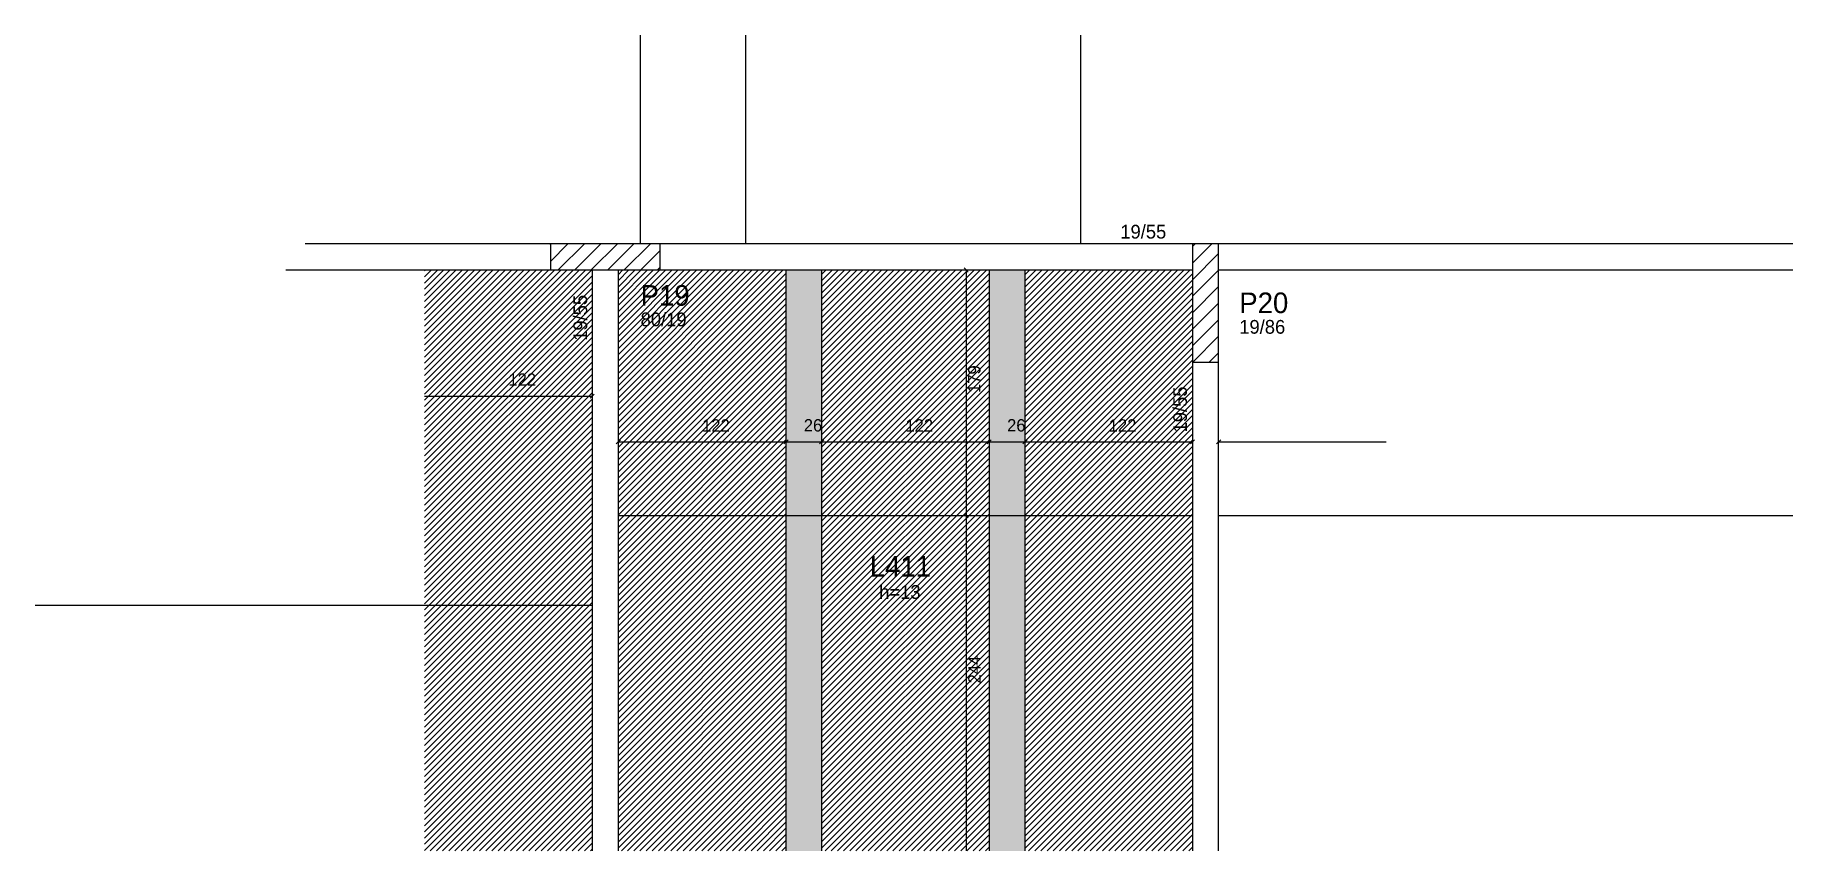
# Model space of a CAD drawing. Header units: metres. Extents: x 2443 to 3722, y 1590 to 2184.
import ezdxf

# ---------------------------------------------------------------- set-up
doc = ezdxf.new("R2010")
doc.units = ezdxf.units.M
for name, color, linetype in [('3', 7, 'Continuous'), ('4', 7, 'Continuous'), ('7', 7, 'Continuous'), ('9', 7, 'Continuous'), ('Hachura', 7, 'Continuous'), ('Painéis', 7, 'Continuous'), ('REAPROVEITAMENTO', 7, 'Continuous')]:
    doc.layers.add(name, color=color, linetype=linetype)

msp = doc.modelspace()

# ---------------------------------------------------------------- hatches: boundary and pattern name
at = {"layer": '9'}
h = msp.add_hatch(color=7, dxfattribs=at)
h.dxf.hatch_style = 1
h.paths.add_polyline_path([(3304.5, 1813.1), (3304.5, 1813.1), (3304.5, 2013.1), (3304.5, 2013.1), (3304.5, 1813.1)])
at = {"layer": 'Hachura'}
h = msp.add_hatch(color=7, dxfattribs=at)
h.dxf.hatch_style = 1
h.paths.add_polyline_path([(2989.5, 1590.1), (3015.5, 1590.1), (3015.5, 2013.1), (2989.5, 2013.1), (2989.5, 1590.1)])
h = msp.add_hatch(color=7, dxfattribs=at)
h.dxf.hatch_style = 1
h.paths.add_polyline_path([(3137.5, 1590.1), (3163.5, 1590.1), (3163.5, 2013.1), (3137.5, 2013.1), (3137.5, 1590.1)])
at = {"layer": 'REAPROVEITAMENTO'}
h = msp.add_hatch(dxfattribs=at)
h.set_pattern_fill('ANSI31')
h.paths.add_polyline_path([(2848.5, 1590.1), (2726.5, 1590.1), (2726.5, 2013.1), (2848.5, 2013.1), (2848.5, 1590.1)])
h = msp.add_hatch(dxfattribs=at)
h.set_pattern_fill('ANSI31')
h.paths.add_polyline_path([(2989.5, 1590.1), (2867.5, 1590.1), (2867.5, 2013.1), (2989.5, 2013.1), (2989.5, 1590.1)])
h = msp.add_hatch(dxfattribs=at)
h.set_pattern_fill('ANSI31')
h.paths.add_polyline_path([(3137.5, 1590.1), (3015.5, 1590.1), (3015.5, 2013.1), (3137.5, 2013.1), (3137.5, 1590.1)])
h = msp.add_hatch(dxfattribs=at)
h.set_pattern_fill('ANSI31')
h.paths.add_polyline_path([(3285.5, 1590.1), (3163.5, 1590.1), (3163.5, 2013.1), (3285.5, 2013.1), (3285.5, 1590.1)])

# ---------------------------------------------------------------- linework, layer by layer
at = {"layer": '3', "color": 3, "lineweight": 25}
for p, q in [((2818, 2019.4), (2830.7, 2032.1)), ((2818, 2031.4), (2818.7, 2032.1)), ((2823.8, 2013.1), (2842.8, 2032.1)), ((2835.8, 2013.1), (2854.8, 2032.1)), ((2847.8, 2013.1), (2866.8, 2032.1)), ((2859.8, 2013.1), (2878.8, 2032.1)), ((2871.8, 2013.1), (2890.8, 2032.1)), ((2883.9, 2013.1), (2898, 2027.2)), ((3285.5, 2018), (3299.6, 2032.1)), ((3285.5, 2030.1), (3287.5, 2032.1)), ((3285.5, 2006), (3304.5, 2025)), ((2895.9, 2013.1), (2898, 2015.2)), ((3285.5, 1994), (3304.5, 2013)), ((3285.5, 1982), (3304.5, 2001)), ((3285.5, 1970), (3304.5, 1989)), ((3285.5, 1957.9), (3304.5, 1976.9)), ((3285.7, 1946.1), (3304.5, 1964.9)), ((3297.7, 1946.1), (3304.5, 1952.9))]:
    msp.add_line(p, q, dxfattribs=at)
for points in [[(2818, 2032.1), (2639.5, 2032.1)], [(3285.5, 2032.1), (2898, 2032.1)], [(3722.5, 2032.1), (3304.5, 2032.1)], [(2625.5, 2013.1), (2818, 2013.1)], [(2848.5, 2013.1), (2848.5, 1590.1)], [(2867.5, 1590.1), (2867.5, 2013.1)], [(2898, 2013.1), (3285.5, 2013.1)], [(3304.5, 2013.1), (3722.5, 2013.1)], [(3285.5, 1946.1), (3285.5, 1590.1)], [(3304.5, 1590.1), (3304.5, 1946.1)]]:
    msp.add_lwpolyline(points, dxfattribs=at)
at = {"layer": '7', "color": 7, "lineweight": 25}
for points in [[(2818, 2013.1), (2898, 2013.1), (2898, 2032.1), (2818, 2032.1), (2818, 2013.1)], [(3285.5, 1946.1), (3304.5, 1946.1), (3304.5, 2032.1), (3285.5, 2032.1), (3285.5, 1946.1)]]:
    msp.add_lwpolyline(points, dxfattribs=at)
at = {"layer": 'Painéis', "color": 200, "lineweight": 25}
for p, q in [((2883.5, 2184.1), (2883.5, 2032.1)), ((2960, 2184.1), (2960, 2032.1)), ((3204, 2184.1), (3204, 2032.1)), ((2989.5, 2013.1), (2989.5, 1590.1)), ((3015.5, 2013.1), (3015.5, 1590.1)), ((3137.5, 2013.1), (3137.5, 1590.1)), ((3163.5, 2013.1), (3163.5, 1590.1)), ((3285.4, 1834.1), (2867.4, 1834.1)), ((3722.4, 1834.1), (3304.4, 1834.1)), ((2443, 1769.1), (2848.5, 1769.1))]:
    msp.add_line(p, q, dxfattribs=at)
at = {"layer": 'Painéis', "color": 0, "lineweight": 25}
for p, q in [((3122.2, 2011.6), (3119.2, 2014.6)), ((2847, 1919.7), (2850, 1922.7)), ((2869, 1889.4), (2866, 1886.4)), ((2988, 1886.4), (2991, 1889.4)), ((2991, 1889.4), (2988, 1886.4)), ((3014, 1886.4), (3017, 1889.4)), ((3017, 1889.4), (3014, 1886.4)), ((3136, 1886.4), (3139, 1889.4)), ((3139, 1889.4), (3136, 1886.4)), ((3162, 1886.4), (3165, 1889.4)), ((3165, 1889.4), (3162, 1886.4)), ((3284, 1886.4), (3287, 1889.4)), ((3306, 1889.4), (3303, 1886.4)), ((3119.2, 1835.6), (3122.2, 1832.6)), ((3122.2, 1832.6), (3119.2, 1835.6))]:
    msp.add_line(p, q, dxfattribs=at)
at = {"layer": 'Painéis', "color": 4, "lineweight": 25}
for p, q in [((3120.7, 2013.1), (3120.7, 1834.1)), ((2726.5, 1921.2), (2848.5, 1921.2)), ((2867.5, 1887.9), (2989.5, 1887.9)), ((2989.5, 1887.9), (3015.5, 1887.9)), ((3015.5, 1887.9), (3137.5, 1887.9)), ((3137.5, 1887.9), (3163.5, 1887.9)), ((3163.5, 1887.9), (3285.5, 1887.9)), ((3304.5, 1887.9), (3426.5, 1887.9)), ((3120.7, 1834.1), (3120.7, 1590.1))]:
    msp.add_line(p, q, dxfattribs=at)

# ---------------------------------------------------------------- texts
at = {"layer": '3', "color": 3, "lineweight": 25}
for s, p in [('19/55', (3232.9, 2036)), ('80/19', (2883.7, 1972.1)), ('19/86', (3319.5, 1966.7)), ('h=13', (3057.4, 1773.6))]:
    msp.add_text(s, height=10, dxfattribs=at).set_placement(p)
for p in [(2844.8, 1961.5), (3281.4, 1894.8)]:
    msp.add_text('19/55', height=10, rotation=90, dxfattribs=at).set_placement(p)
at = {"layer": '4', "color": 4, "lineweight": 25}
for s, p in [('P19', (2883.7, 1987.1)), ('P20', (3319.5, 1981.7)), ('L411', (3050.5, 1789.9))]:
    msp.add_text(s, height=15, dxfattribs=at).set_placement(p)
at = {"layer": 'Painéis', "color": 240, "lineweight": 25}
for s, p in [('122', (2787.5, 1928.8)), ('122', (2928.5, 1895.4)), ('26', (3002.5, 1895.5)), ('122', (3076.5, 1895.4)), ('26', (3150.5, 1895.5)), ('122', (3224.5, 1895.4))]:
    msp.add_text(s, height=9, dxfattribs=at).set_placement(p)
for s, p in [('179', (3131.1, 1923.6)), ('244', (3131.2, 1712.1))]:
    msp.add_text(s, height=9, rotation=90, dxfattribs=at).set_placement(p)

doc.saveas('drawing.dxf')
